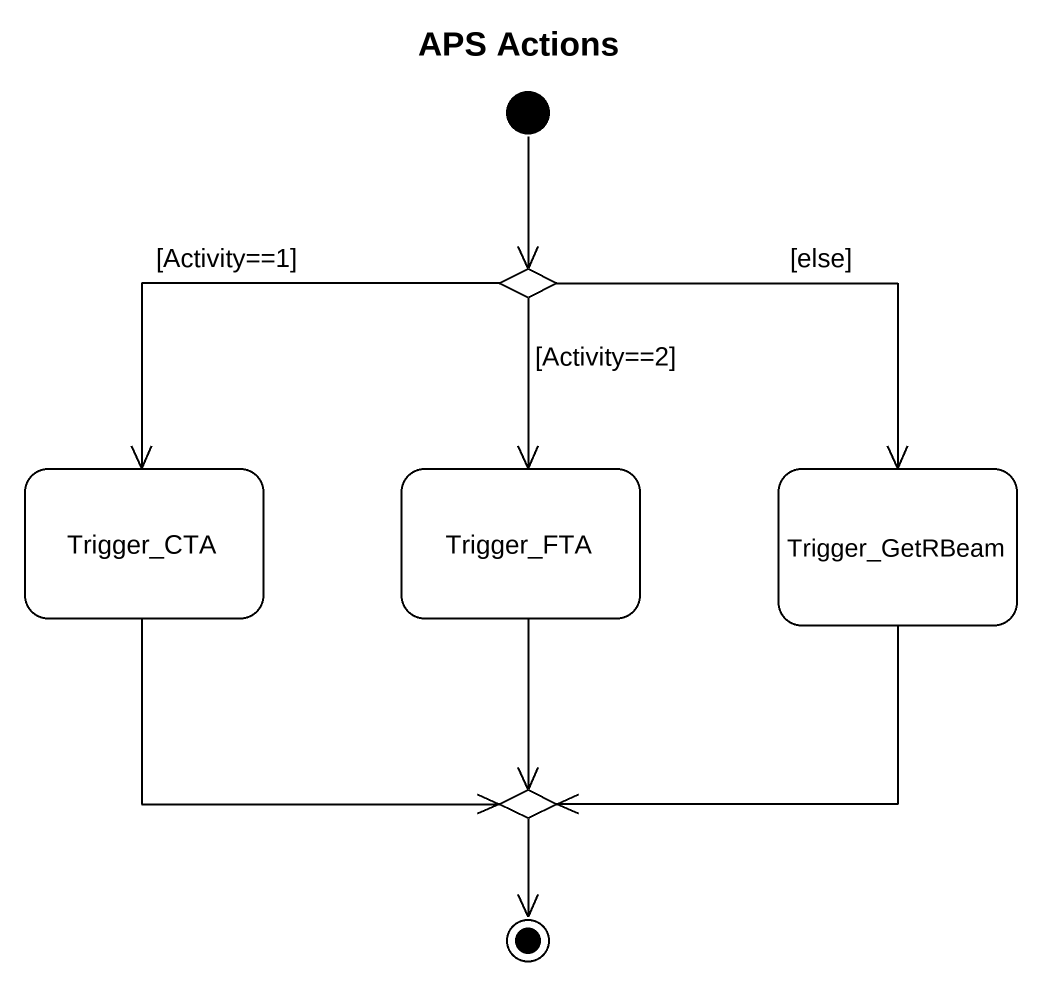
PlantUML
@startuml
title APS Actions
hide empty description
state choice1 <<choice>>
state Trigger_CTA
state Trigger_FTA
state Trigger_GetRBeam
state choice2 <<choice>>
[*] --> choice1
choice1 --> Trigger_CTA : [Activity==1]
choice1 --> Trigger_FTA : [Activity==2]
choice1 --> Trigger_GetRBeam : [else]
Trigger_CTA --> choice2
Trigger_FTA --> choice2
Trigger_GetRBeam --> choice2
choice2 --> [*]
@enduml
